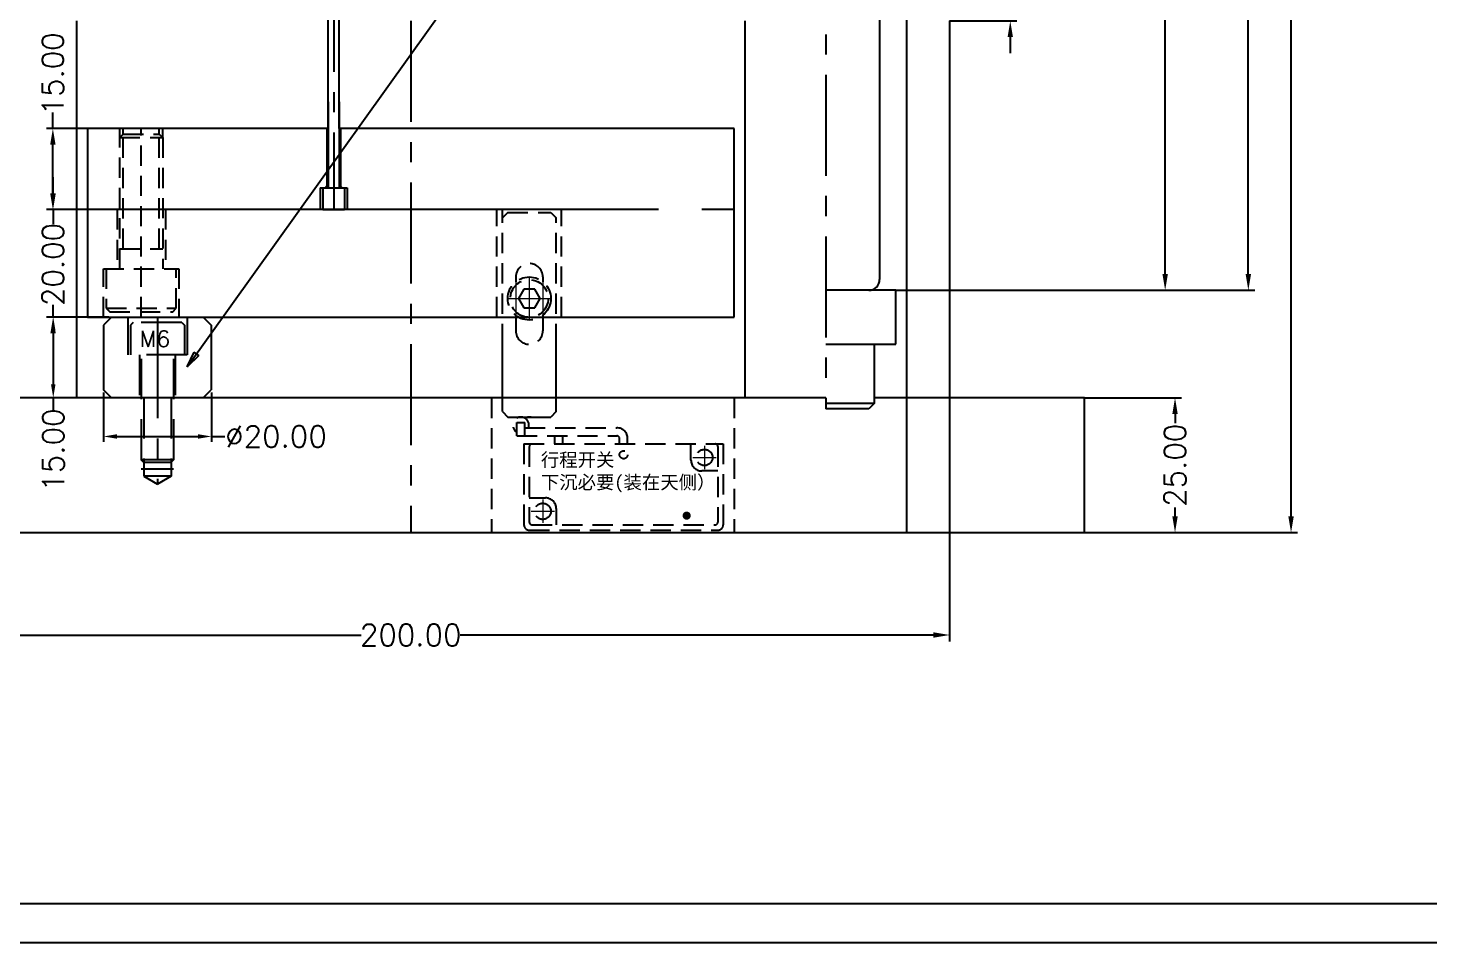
# Model space of a CAD drawing. Header units: millimetres. Extents: x -3459 to 4133, y -535 to 399.
# Drawn here: x 1999.5 to 2259.4, y -534.8 to -365 of the extents above; entities that cross this region are included whole.
import ezdxf

# ---------------------------------------------------------------- set-up
doc = ezdxf.new("R2010")
doc.units = ezdxf.units.MM
doc.header["$LTSCALE"] = 15
for name, pattern in [('CENTER', [2, 1.25, -0.25, 0.25, -0.25]), ('DASHED', [0.75, 0.5, -0.25]), ('DASHED2', [0.375, 0.25, -0.125])]:
    doc.linetypes.add(name, pattern=pattern)
for name, color, linetype in [('cl', 1, 'CENTER'), ('DIM', 1, 'Continuous'), ('EJE', 6, 'Continuous'), ('main', 4, 'Continuous'), ('SCREW', 6, 'DASHED2')]:
    doc.layers.add(name, color=color, linetype=linetype)
doc.styles.add('TXT', font='txt.shx')
doc.dimstyles.new('DIM-P4', dxfattribs={"dimtxt": 4, "dimasz": 3, "dimexe": 1.2, "dimexo": 0, "dimgap": 0.5, "dimtad": 0, "dimzin": 1, "dimdsep": 46, "dimtxsty": 'TXT', "dimcen": 0, "dimclrd": 256, "dimclre": 256, "dimclrt": 256, "dimazin": 0, "dimtfac": 1, "dimtmove": 0, "dimatfit": 3, "dimldrblk": 'CLOSEDBLANK', "dimfxl": 1, "dimtolj": 1, "dimtzin": 0, "dimarcsym": 0})
doc.dimstyles.new('DIM-P5', dxfattribs={"dimtxt": 4, "dimasz": 2.5, "dimexe": 1, "dimexo": 0.5, "dimgap": 0.5, "dimtad": 0, "dimzin": 1, "dimdsep": 46, "dimtxsty": 'TXT', "dimcen": 0, "dimclrd": 256, "dimclre": 256, "dimclrt": 256, "dimazin": 0, "dimtfac": 1, "dimtmove": 0, "dimatfit": 3, "dimldrblk": 'DOT', "dimfxl": 1, "dimtolj": 1, "dimtzin": 0, "dimarcsym": 0})

# ---------------------------------------------------------------- blocks, each defined once
blk = doc.blocks.new('*D6')
at = {"layer": 'DEFPOINTS', "color": 0, "linetype": 'ByBlock'}
for p in [(2170.49, -293.64), (2210.48, -293.64), (2160.49, -413.64)]:
    blk.add_point(p, dxfattribs=at)
at = {"layer": 'DIM', "linetype": 'ByBlock', "lineweight": -2}
for p, q in [((2170.49, -293.64), (2211.68, -293.64)), ((2210.48, -296.64), (2210.48, -335.22)), ((2210.48, -410.64), (2210.48, -352.88)), ((2160.49, -413.64), (2211.68, -413.64))]:
    blk.add_line(p, q, dxfattribs=at)
at = {"layer": 'DIM', "linetype": 'ByBlock'}
for points in [[(2209.98, -296.64), (2210.98, -296.64), (2210.48, -293.64)], [(2209.98, -410.64), (2210.98, -410.64), (2210.48, -413.64)]]:
    blk.add_solid(points, dxfattribs=at)
at = {"layer": 'DIM', "linetype": 'ByBlock', "insert": (2210.48, -344.05), "char_height": 4, "attachment_point": 5, "rotation": 90, "style": 'TXT'}
blk.add_mtext('\\A1;120.00', dxfattribs=at)
blk = doc.blocks.new('_ClosedBlank')
at = {"color": 0, "linetype": 'ByBlock', "lineweight": -2}
for p, q in [((-1, 0.167), (0, 0)), ((-1, 0.167), (-1, -0.167)), ((0, 0), (-1, -0.167))]:
    blk.add_line(p, q, dxfattribs=at)
blk = doc.blocks.new('*D7')
at = {"layer": 'DEFPOINTS', "color": 0, "linetype": 'ByBlock'}
for p in [(2195.49, -193.64), (2225.91, -193.64), (2160.49, -413.64)]:
    blk.add_point(p, dxfattribs=at)
at = {"layer": 'DIM', "linetype": 'ByBlock', "lineweight": -2}
for p, q in [((2195.49, -193.64), (2227.11, -193.64)), ((2225.91, -196.64), (2225.91, -289.14)), ((2225.91, -410.64), (2225.91, -308.14)), ((2160.49, -413.64), (2227.11, -413.64))]:
    blk.add_line(p, q, dxfattribs=at)
at = {"layer": 'DIM', "linetype": 'ByBlock'}
for points in [[(2225.41, -196.64), (2226.41, -196.64), (2225.91, -193.64)], [(2225.41, -410.64), (2226.41, -410.64), (2225.91, -413.64)]]:
    blk.add_solid(points, dxfattribs=at)
at = {"layer": 'DIM', "linetype": 'ByBlock', "insert": (2225.91, -298.64), "char_height": 4, "attachment_point": 5, "rotation": 90, "style": 'TXT'}
blk.add_mtext('\\A1;220.00', dxfattribs=at)
blk = doc.blocks.new('a1')
for p, q in [((0, 0), (-785, 0)), ((5, -5), (-799.59, -5))]:
    blk.add_line(p, q)
blk = doc.blocks.new('*D12')
at = {"layer": 'DEFPOINTS', "color": 0}
for p in [(2013.49, -432.14), (2033.49, -432.14), (2033.49, -440.79)]:
    blk.add_point(p, dxfattribs=at)
at = {"layer": 'DIM', "lineweight": -2}
for p, q in [((2013.49, -432.64), (2013.49, -441.79)), ((2033.49, -432.64), (2033.49, -441.79)), ((2015.99, -440.79), (2030.99, -440.79)), ((2033.49, -440.79), (2035.99, -440.79))]:
    blk.add_line(p, q, dxfattribs=at)
at = {"layer": 'DIM'}
for points in [[(2015.99, -440.37), (2015.99, -441.21), (2013.49, -440.79)], [(2030.99, -440.37), (2030.99, -441.21), (2033.49, -440.79)]]:
    blk.add_solid(points, dxfattribs=at)
at = {"layer": 'DIM', "insert": (2045.49, -440.79), "char_height": 4, "attachment_point": 5, "style": 'TXT'}
blk.add_mtext('\\A1;%%C20.00', dxfattribs=at)
blk = doc.blocks.new('_Dot')
at = {"color": 0, "linetype": 'ByBlock', "lineweight": -2}
blk.add_line((-0.5, 0), (-1, 0), dxfattribs=at)
at = {"color": 0, "linetype": 'ByBlock', "const_width": 0.5}
blk.add_lwpolyline([(-0.25, 0, 1), (0.25, 0, 1)], format="xyb", close=True, dxfattribs=at)
blk = doc.blocks.new('*D13')
at = {"layer": 'DEFPOINTS', "color": 0}
for p in [(2014.99, -418.64), (2004.15, -433.64), (2014.99, -433.64)]:
    blk.add_point(p, dxfattribs=at)
at = {"layer": 'DIM', "lineweight": -2}
for p, q in [((2014.49, -418.64), (2003.15, -418.64)), ((2004.15, -421.14), (2004.15, -431.14)), ((2014.49, -433.64), (2003.15, -433.64)), ((2004.15, -433.64), (2004.15, -436.14))]:
    blk.add_line(p, q, dxfattribs=at)
at = {"layer": 'DIM'}
for points in [[(2003.74, -421.14), (2004.57, -421.14), (2004.15, -418.64)], [(2003.74, -431.14), (2004.57, -431.14), (2004.15, -433.64)]]:
    blk.add_solid(points, dxfattribs=at)
at = {"layer": 'DIM', "insert": (2004.15, -443.31), "char_height": 4, "attachment_point": 5, "rotation": 90, "style": 'TXT'}
blk.add_mtext('\\A1;15.00', dxfattribs=at)
blk = doc.blocks.new('*D27')
at = {"layer": 'DEFPOINTS', "color": 0, "linetype": 'ByBlock'}
for p in [(2170.49, -338.64), (2181.74, -338.64), (2170.49, -363.64)]:
    blk.add_point(p, dxfattribs=at)
at = {"layer": 'DIM', "linetype": 'ByBlock', "lineweight": -2}
for p, q in [((2181.74, -335.64), (2181.74, -332.64)), ((2170.49, -338.64), (2182.94, -338.64)), ((2181.74, -338.64), (2181.74, -340.81)), ((2181.74, -363.64), (2181.74, -356.47)), ((2170.49, -363.64), (2182.94, -363.64)), ((2181.74, -366.64), (2181.74, -369.64))]:
    blk.add_line(p, q, dxfattribs=at)
at = {"layer": 'DIM', "linetype": 'ByBlock'}
for points in [[(2181.24, -335.64), (2182.24, -335.64), (2181.74, -338.64)], [(2181.24, -366.64), (2182.24, -366.64), (2181.74, -363.64)]]:
    blk.add_solid(points, dxfattribs=at)
at = {"layer": 'DIM', "linetype": 'ByBlock', "insert": (2181.74, -348.64), "char_height": 4, "attachment_point": 5, "rotation": 90, "style": 'TXT'}
blk.add_mtext('\\A1;25.00', dxfattribs=at)
blk = doc.blocks.new('*D62')
at = {"layer": 'DEFPOINTS', "color": 0, "linetype": 'ByBlock'}
for p in [(2195.49, -193.64), (2233.84, -193.64), (2195.49, -458.64)]:
    blk.add_point(p, dxfattribs=at)
at = {"layer": 'DIM', "linetype": 'ByBlock', "lineweight": -2}
for p, q in [((2195.49, -193.64), (2235.04, -193.64)), ((2233.84, -196.64), (2233.84, -311.31)), ((2233.84, -455.64), (2233.84, -330.97)), ((2195.49, -458.64), (2235.04, -458.64))]:
    blk.add_line(p, q, dxfattribs=at)
at = {"layer": 'DIM', "linetype": 'ByBlock'}
for points in [[(2233.34, -196.64), (2234.34, -196.64), (2233.84, -193.64)], [(2233.34, -455.64), (2234.34, -455.64), (2233.84, -458.64)]]:
    blk.add_solid(points, dxfattribs=at)
at = {"layer": 'DIM', "linetype": 'ByBlock', "insert": (2233.84, -321.14), "char_height": 4, "attachment_point": 5, "rotation": 90, "style": 'TXT'}
blk.add_mtext('\\A1;265.00', dxfattribs=at)
blk = doc.blocks.new('*D64')
at = {"layer": 'DEFPOINTS', "color": 0, "linetype": 'ByBlock'}
for p in [(2004.12, -398.64), (2010.49, -398.64), (2010.49, -418.64)]:
    blk.add_point(p, dxfattribs=at)
at = {"layer": 'DIM', "linetype": 'ByBlock', "lineweight": -2}
for p, q in [((2004.12, -395.64), (2004.12, -392.64)), ((2010.49, -398.64), (2002.92, -398.64)), ((2004.12, -398.64), (2004.12, -401.36)), ((2004.12, -418.64), (2004.12, -416.36)), ((2010.49, -418.64), (2002.92, -418.64)), ((2004.12, -421.64), (2004.12, -424.64))]:
    blk.add_line(p, q, dxfattribs=at)
at = {"layer": 'DIM', "linetype": 'ByBlock'}
for points in [[(2003.62, -395.64), (2004.62, -395.64), (2004.12, -398.64)], [(2003.62, -421.64), (2004.62, -421.64), (2004.12, -418.64)]]:
    blk.add_solid(points, dxfattribs=at)
at = {"layer": 'DIM', "linetype": 'ByBlock', "insert": (2004.12, -408.86), "char_height": 4, "attachment_point": 5, "rotation": 90, "style": 'TXT'}
blk.add_mtext('\\A1;20.00', dxfattribs=at)
blk = doc.blocks.new('*D65')
at = {"layer": 'DEFPOINTS', "color": 0, "linetype": 'ByBlock'}
for p in [(2004.08, -383.64), (2010.49, -383.64), (2010.49, -398.64)]:
    blk.add_point(p, dxfattribs=at)
at = {"layer": 'DIM', "linetype": 'ByBlock', "lineweight": -2}
for p, q in [((2004.08, -383.64), (2004.08, -380.64)), ((2010.49, -383.64), (2002.88, -383.64)), ((2004.08, -395.64), (2004.08, -386.64)), ((2010.49, -398.64), (2002.88, -398.64))]:
    blk.add_line(p, q, dxfattribs=at)
at = {"layer": 'DIM', "linetype": 'ByBlock'}
for points in [[(2003.58, -386.64), (2004.58, -386.64), (2004.08, -383.64)], [(2003.58, -395.64), (2004.58, -395.64), (2004.08, -398.64)]]:
    blk.add_solid(points, dxfattribs=at)
at = {"layer": 'DIM', "linetype": 'ByBlock', "insert": (2004.08, -373.47), "char_height": 4, "attachment_point": 5, "rotation": 90, "style": 'TXT'}
blk.add_mtext('\\A1;15.00', dxfattribs=at)
blk = doc.blocks.new('*D69')
at = {"layer": 'DEFPOINTS', "color": 0, "linetype": 'ByBlock'}
for p in [(1970.49, -433.64), (2170.49, -433.64), (2170.49, -477.65)]:
    blk.add_point(p, dxfattribs=at)
at = {"layer": 'DIM', "linetype": 'ByBlock', "lineweight": -2}
for p, q in [((1970.49, -433.64), (1970.49, -478.85)), ((2170.49, -433.64), (2170.49, -478.85)), ((1973.49, -477.65), (2061.32, -477.65)), ((2167.49, -477.65), (2079.65, -477.65))]:
    blk.add_line(p, q, dxfattribs=at)
at = {"layer": 'DIM', "linetype": 'ByBlock'}
for points in [[(1973.49, -477.15), (1973.49, -478.15), (1970.49, -477.65)], [(2167.49, -477.15), (2167.49, -478.15), (2170.49, -477.65)]]:
    blk.add_solid(points, dxfattribs=at)
at = {"layer": 'DIM', "linetype": 'ByBlock', "insert": (2070.49, -477.65), "char_height": 4, "attachment_point": 5, "style": 'TXT'}
blk.add_mtext('\\A1;200.00', dxfattribs=at)
blk = doc.blocks.new('*D73')
at = {"layer": 'DEFPOINTS', "color": 0, "linetype": 'ByBlock'}
for p in [(2195.49, -433.64), (2212.31, -433.64), (2195.49, -458.64)]:
    blk.add_point(p, dxfattribs=at)
at = {"layer": 'DIM', "linetype": 'ByBlock', "lineweight": -2}
for p, q in [((2195.49, -433.64), (2213.51, -433.64)), ((2212.31, -436.64), (2212.31, -438.31)), ((2212.31, -455.64), (2212.31, -453.97)), ((2195.49, -458.64), (2213.51, -458.64))]:
    blk.add_line(p, q, dxfattribs=at)
at = {"layer": 'DIM', "linetype": 'ByBlock'}
for points in [[(2211.81, -436.64), (2212.81, -436.64), (2212.31, -433.64)], [(2211.81, -455.64), (2212.81, -455.64), (2212.31, -458.64)]]:
    blk.add_solid(points, dxfattribs=at)
at = {"layer": 'DIM', "linetype": 'ByBlock', "insert": (2212.31, -446.14), "char_height": 4, "attachment_point": 5, "rotation": 90, "style": 'TXT'}
blk.add_mtext('\\A1;25.00', dxfattribs=at)

msp = doc.modelspace()

# ---------------------------------------------------------------- linework, layer by layer
at = {"linetype": 'DASHED2'}
for p, q in [((2086.4854, -418.64), (2086.4854, -398.64)), ((2087.4854, -423.64), (2087.4854, -398.64)), ((2088.4854, -399.1821), (2087.4854, -400.1821)), ((2088.4854, -399.1821), (2096.4854, -399.1821)), ((2096.4854, -399.1821), (2097.4854, -400.1821)), ((2097.4854, -423.64), (2097.4854, -400.1821)), ((2098.4854, -418.64), (2098.4854, -398.64)), ((2089.9854, -411.1821), (2089.9854, -412.0596)), ((2094.9854, -411.1821), (2094.9854, -412.0596)), ((2091.4854, -413.45), (2090.4854, -415.1821)), ((2090.4854, -415.1821), (2091.4854, -416.9141)), ((2093.4854, -413.45), (2091.4854, -413.45)), ((2094.4854, -415.1821), (2093.4854, -413.45)), ((2093.4854, -416.9141), (2094.4854, -415.1821)), ((2089.9854, -418.3046), (2089.9854, -421.1821)), ((2091.4854, -416.9141), (2093.4854, -416.9141)), ((2094.9854, -418.3046), (2094.9854, -421.1821)), ((2085.4854, -433.64), (2085.4854, -458.64)), ((2130.4854, -433.64), (2130.4854, -458.64)), ((2090.1723, -438.1821), (2091.6723, -438.1821)), ((2090.1723, -440.6821), (2090.1723, -438.1821)), ((2091.6723, -440.6821), (2091.6723, -438.1821)), ((2091.6723, -439.1821), (2108.7354, -439.1821)), ((2090.1723, -440.6821), (2108.7354, -440.6821)), ((2097.2354, -442.1821), (2097.2354, -440.6821)), ((2098.7354, -442.1821), (2098.7354, -440.6821)), ((2109.2354, -442.1821), (2109.2354, -441.1821)), ((2110.7354, -442.1821), (2110.7354, -441.1821)), ((2091.4854, -442.1821), (2091.4854, -457.1821)), ((2091.4854, -442.1821), (2128.4854, -442.1821)), ((2092.4854, -442.6821), (2092.4854, -456.6821)), ((2122.4854, -445.1821), (2122.4854, -442.1821)), ((2127.4854, -442.6821), (2127.4854, -456.6821)), ((2128.4854, -442.1821), (2128.4854, -457.1821)), ((2127.4854, -447.1821), (2124.4854, -447.1821)), ((2092.4854, -452.1821), (2095.4854, -452.1821)), ((2097.4854, -454.1821), (2097.4854, -457.1821)), ((2092.9854, -457.1821), (2126.9854, -457.1821)), ((2092.4854, -458.1821), (2127.4854, -458.1821))]:
    msp.add_line(p, q, dxfattribs=at)
at = {"color": 8, "linetype": 'DASHED2', "lineweight": 5, "ltscale": 10}
for p, q in [((2089.9854, -412.0596), (2089.9854, -418.3046)), ((2094.9854, -412.0596), (2094.9854, -418.3046))]:
    msp.add_line(p, q, dxfattribs=at)
at = {"color": 1, "linetype": 'DASHED2', "lineweight": 9, "ltscale": 5}
for p, q in [((2092.4854, -411.1821), (2092.4854, -419.1821)), ((2088.4854, -415.1821), (2096.4854, -415.1821)), ((2124.9854, -442.5121), (2124.9854, -446.8521)), ((2122.8154, -444.6821), (2127.1554, -444.6821)), ((2092.8154, -454.6821), (2097.1554, -454.6821)), ((2094.9854, -452.5121), (2094.9854, -456.8521))]:
    msp.add_line(p, q, dxfattribs=at)
at = {"linetype": 'Continuous'}
for p, q in [((2087.4854, -436.1821), (2087.4854, -423.64)), ((2097.4854, -436.1821), (2097.4854, -423.64)), ((2087.4854, -436.1821), (2088.4854, -437.1821)), ((2097.4854, -436.1821), (2096.4854, -437.1821)), ((2088.4854, -437.1821), (2096.4854, -437.1821)), ((2092.8065, -437.1821), (2092.1643, -437.1821))]:
    msp.add_line(p, q, dxfattribs=at)
at = {"linetype": 'DASHED2', "const_width": 0.75}
msp.add_lwpolyline([(2121.3178, -455.4888, 1), (2122.0678, -455.4888, 1)], format="xyb", close=True, dxfattribs=at)
at = {"linetype": 'DASHED2'}
for centre, radius in [((2092.4854, -415.1821), 4), ((2092.4854, -415.1821), 3.5), ((2109.9854, -444.1821), 0.75), ((2124.9854, -444.6821), 1.5), ((2094.9854, -454.6821), 1.5)]:
    msp.add_circle(centre, radius, dxfattribs=at)
for centre, radius, start, end in [((2092.4854, -411.1821), 2.5, 0, 180), ((2092.4854, -421.1821), 2.5, 180, 0), ((2090.9223, -438.6821), 1.5, 340.528779, 240), ((2090.9223, -438.6821), 1.5, 340.528779, 240), ((2108.7354, -441.1821), 2, 0, 90), ((2108.7354, -441.1821), 0.5, 0, 90), ((2092.9854, -442.6821), 0.5, 90, 180), ((2126.9854, -442.6821), 0.5, 0, 90), ((2124.4854, -445.1821), 2, 180, 270), ((2095.4854, -454.1821), 2, 0, 90), ((2092.4854, -457.1821), 1, 180, 270), ((2092.9854, -456.6821), 0.5, 180, 270), ((2126.9854, -456.6821), 0.5, 270, 0), ((2127.4854, -457.1821), 1, 270, 0)]:
    msp.add_arc(centre, radius, start, end, dxfattribs=at)
at = {"layer": 'cl'}
for p, q in [((2070.4854, -183.64), (2070.4854, -458.64)), ((2147.4854, -193.64), (2147.4854, -435.64))]:
    msp.add_line(p, q, dxfattribs=at)
at = {"layer": 'EJE', "linetype": 'Continuous'}
for p, q in [((2055.1933, -383.64), (2055.1933, -294.3475)), ((2057.1933, -383.64), (2057.1933, -294.3475)), ((2055.1933, -378.64), (2055.1933, -394.64)), ((2057.1933, -378.64), (2057.1933, -394.64)), ((2054.9433, -383.64), (2054.9433, -394.34)), ((2057.4433, -383.64), (2057.4433, -394.34)), ((2053.6933, -394.64), (2053.6933, -398.64)), ((2053.6933, -394.64), (2058.6933, -394.64)), ((2054.1933, -394.64), (2054.1933, -398.64)), ((2054.9433, -394.34), (2054.6433, -394.64)), ((2054.9433, -394.34), (2055.1933, -394.34)), ((2057.1933, -394.34), (2057.4433, -394.34)), ((2057.4433, -394.34), (2057.7433, -394.64)), ((2058.1933, -394.64), (2058.1933, -398.64)), ((2058.6933, -394.64), (2058.6933, -398.64)), ((2054.1933, -398.64), (2058.1933, -398.64))]:
    msp.add_line(p, q, dxfattribs=at)
at = {"layer": 'EJE', "linetype": 'CENTER'}
msp.add_line((2056.1933, -294.3475), (2056.1933, -398.64), dxfattribs=at)
at = {"layer": 'main'}
for p, q in [((2157.4854, -203.64), (2157.4854, -411.64)), ((2162.4854, -293.64), (2162.4854, -458.64)), ((2008.4854, -363.64), (2008.4854, -433.64)), ((2132.4854, -363.64), (2132.4854, -433.64)), ((2170.4854, -363.64), (2170.4854, -433.64)), ((2010.4854, -383.64), (2010.4854, -398.64)), ((2055.1933, -383.64), (2010.4854, -383.64)), ((2130.4854, -383.64), (2057.1933, -383.64)), ((2130.4854, -398.64), (2130.4854, -383.64)), ((2010.4854, -398.64), (2010.4854, -418.64)), ((2116.4854, -398.64), (2010.4854, -398.64)), ((2130.4854, -398.64), (2124.4854, -398.64)), ((2130.4854, -418.64), (2130.4854, -398.64)), ((2160.4854, -413.64), (2147.4854, -413.64)), ((2160.4854, -423.64), (2160.4854, -413.64)), ((2010.4854, -418.64), (2130.4854, -418.64)), ((2014.9854, -418.64), (2013.4854, -420.14)), ((2013.4854, -420.14), (2013.4854, -432.14)), ((2031.9854, -418.64), (2033.4854, -420.14)), ((2033.4854, -420.14), (2033.4854, -432.14)), ((2147.4854, -423.64), (2160.4854, -423.64)), ((2156.4854, -423.64), (2156.4854, -434.64)), ((2147.4854, -433.64), (1945.4854, -433.64)), ((2014.9854, -433.64), (2013.4854, -432.14)), ((2031.9854, -433.64), (2033.4854, -432.14)), ((2195.4854, -433.64), (2156.4854, -433.64)), ((2195.4854, -458.64), (2195.4854, -433.64)), ((2156.4854, -434.64), (2147.4854, -434.64)), ((2155.4854, -435.64), (2147.4854, -435.64)), ((2156.4854, -434.64), (2155.4854, -435.64)), ((1945.4854, -458.64), (2195.4854, -458.64))]:
    msp.add_line(p, q, dxfattribs=at)
at = {"layer": 'main', "linetype": 'DASHED2'}
for p, q in [((2016.4854, -385.29), (2016.4854, -383.64)), ((2016.4854, -385.29), (2017.1354, -384.64)), ((2017.1354, -384.64), (2017.1354, -383.64)), ((2017.1354, -384.64), (2023.8354, -384.64)), ((2017.1354, -405.94), (2017.1354, -384.64)), ((2020.4854, -418.64), (2020.4854, -383.64)), ((2023.8354, -384.64), (2023.8354, -383.64)), ((2023.8354, -384.64), (2024.4854, -385.29)), ((2023.8354, -405.94), (2023.8354, -384.64)), ((2024.4854, -385.29), (2024.4854, -383.64)), ((2016.4854, -409.64), (2016.4854, -385.29)), ((2016.4854, -385.29), (2024.4854, -385.29)), ((2024.4854, -385.29), (2024.4854, -409.64)), ((2015.9854, -398.64), (2015.9854, -409.64)), ((2024.9854, -398.64), (2024.9854, -409.64)), ((2016.4854, -405.94), (2024.4854, -405.94)), ((2013.4854, -418.64), (2013.4854, -409.64)), ((2013.4854, -409.64), (2027.4854, -409.64)), ((2013.9854, -409.64), (2013.9854, -416.99)), ((2026.9854, -416.99), (2026.9854, -409.64)), ((2027.4854, -409.64), (2027.4854, -418.64)), ((2013.9854, -416.99), (2014.6354, -417.64)), ((2013.9854, -416.99), (2026.9854, -416.99)), ((2014.6354, -417.64), (2026.3354, -417.64)), ((2026.3354, -417.64), (2026.9854, -416.99))]:
    msp.add_line(p, q, dxfattribs=at)
at = {"layer": 'main', "color": 6, "linetype": 'CENTER'}
msp.add_line((2023.4854, -418.64), (2023.4854, -449.64), dxfattribs=at)
at = {"layer": 'main', "linetype": 'ByBlock'}
for p, q in [((2020.4854, -433.64), (2014.9854, -433.64)), ((2031.9854, -433.64), (2026.4854, -433.64))]:
    msp.add_line(p, q, dxfattribs=at)
at = {"layer": 'main'}
msp.add_arc((2155.4854, -411.64), 2, 270, 0, dxfattribs=at)
at = {"layer": 'SCREW', "linetype": 'DASHED'}
for p, q in [((2017.9854, -418.64), (2017.9854, -425.64)), ((2018.9854, -419.64), (2018.4854, -420.14)), ((2018.4854, -420.14), (2018.4854, -425.64)), ((2027.9854, -419.64), (2018.9854, -419.64)), ((2027.9854, -419.64), (2028.4854, -420.14)), ((2028.4854, -420.14), (2028.4854, -425.64)), ((2028.9854, -418.64), (2028.9854, -425.64)), ((2028.9854, -425.64), (2017.9854, -425.64)), ((2020.1854, -425.64), (2020.1854, -433.64)), ((2026.7854, -425.64), (2026.7854, -433.64)), ((2020.4854, -426.3534), (2020.4854, -446.84)), ((2026.4854, -426.3534), (2026.4854, -446.84)), ((2026.4854, -433.64), (2020.4854, -433.64)), ((2020.9354, -433.64), (2020.9354, -448.1678)), ((2026.0354, -433.64), (2026.0354, -448.1678)), ((2020.9854, -445.64), (2020.4854, -445.14)), ((2026.4854, -445.14), (2020.4854, -445.14)), ((2026.4854, -446.84), (2020.4854, -446.84)), ((2025.9854, -445.64), (2020.9854, -445.64)), ((2026.4854, -445.14), (2025.9854, -445.64)), ((2026.0354, -448.1678), (2020.9354, -448.1678)), ((2020.9354, -448.1678), (2023.4854, -449.64)), ((2026.0354, -448.1678), (2023.4854, -449.64))]:
    msp.add_line(p, q, dxfattribs=at)

# ---------------------------------------------------------------- block references
at = {"xscale": 1.449629173499124, "yscale": 1.449629173499487, "zscale": 1.449629173499621}
msp.add_blockref('a1', (2992.1508, -527.5811), dxfattribs=at)

# ---------------------------------------------------------------- texts
at = {"linetype": 'DASHED2', "insert": (2094.6332, -443.8725), "char_height": 2.5, "attachment_point": 1}
msp.add_mtext('{\\fSimSun|b0|i0|c134|p2;\\C7;行程开关\\P下沉必要}({\\fSimSun|b0|i0|c134|p2;装在天侧）}', dxfattribs=at)
at = {"layer": 'SCREW', "linetype": 'DASHED', "insert": (2025.8555, -421.1624), "char_height": 3, "attachment_point": 3}
msp.add_mtext('{\\Ftxt.shx|c134;M6}', dxfattribs=at)

# ---------------------------------------------------------------- dimensions: what is measured, and where the dimension line sits
at = {"layer": 'DIM', "linetype": 'ByBlock'}
for base, p1, p2, picture, middle in [((2225.9054, -193.64), (2160.4854, -413.64), (2195.4854, -193.64), '*D7', (2225.9054, -298.64)), ((2233.8414, -193.64), (2195.4854, -458.64), (2195.4854, -193.64), '*D62', (2233.8414, -321.14)), ((2210.4845, -293.64), (2160.4854, -413.64), (2170.4854, -293.64), '*D6', (2210.4845, -344.0491)), ((2181.7378, -338.64), (2170.4854, -363.64), (2170.4854, -338.64), '*D27', (2181.7378, -348.64)), ((2004.0806, -383.64), (2010.4854, -398.64), (2010.4854, -383.64), '*D65', (2004.0806, -373.4734)), ((2004.1169, -398.64), (2010.4854, -418.64), (2010.4854, -398.64), '*D64', (2004.1169, -408.8637)), ((2212.3098, -433.64), (2195.4854, -458.64), (2195.4854, -433.64), '*D73', (2212.3098, -446.14))]:
    dim = msp.add_linear_dim(base=base, p1=p1, p2=p2, angle=90, dimstyle='DIM-P4', dxfattribs=at)
    dim.commit()
    dim.dimension.update_dxf_attribs({"geometry": picture, "text_midpoint": middle, "dimtype": 160})
at = {"layer": 'DIM'}
dim = msp.add_linear_dim(base=(2004.1542, -433.64), p1=(2014.9854, -418.64), p2=(2014.9854, -433.64), angle=90, dimstyle='DIM-P5', dxfattribs=at)
dim.commit()
dim.dimension.update_dxf_attribs({"geometry": '*D13', "text_midpoint": (2004.1542, -443.3067), "dimtype": 160})
at = {"layer": 'DIM', "linetype": 'ByBlock'}
dim = msp.add_linear_dim(base=(2170.4854, -477.6456), p1=(1970.4854, -433.64), p2=(2170.4854, -433.64), dimstyle='DIM-P4', dxfattribs=at)
dim.commit()
dim.dimension.update_dxf_attribs({"geometry": '*D69', "text_midpoint": (2070.4854, -477.6456)})
at = {"layer": 'DIM'}
dim = msp.add_linear_dim(base=(2033.4854, -440.7895), p1=(2013.4854, -432.14), p2=(2033.4854, -432.14), angle=180, text='%%C<>', dimstyle='DIM-P5', dxfattribs=at)
dim.commit()
dim.dimension.update_dxf_attribs({"geometry": '*D12', "text_midpoint": (2045.4854, -440.7895), "dimtype": 160})

# ---------------------------------------------------------------- leaders
at = {"layer": 'DIM', "linetype": 'ByBlock', "annotation_type": 0, "has_hookline": 1, "hookline_direction": 0, "text_width": 4.6667}
msp.add_leader([(2028.9854, -427.8783), (2224.64, -154.2187), (2227.64, -154.2187)], dimstyle='DIM-P4', dxfattribs=at)

doc.saveas('drawing.dxf')
